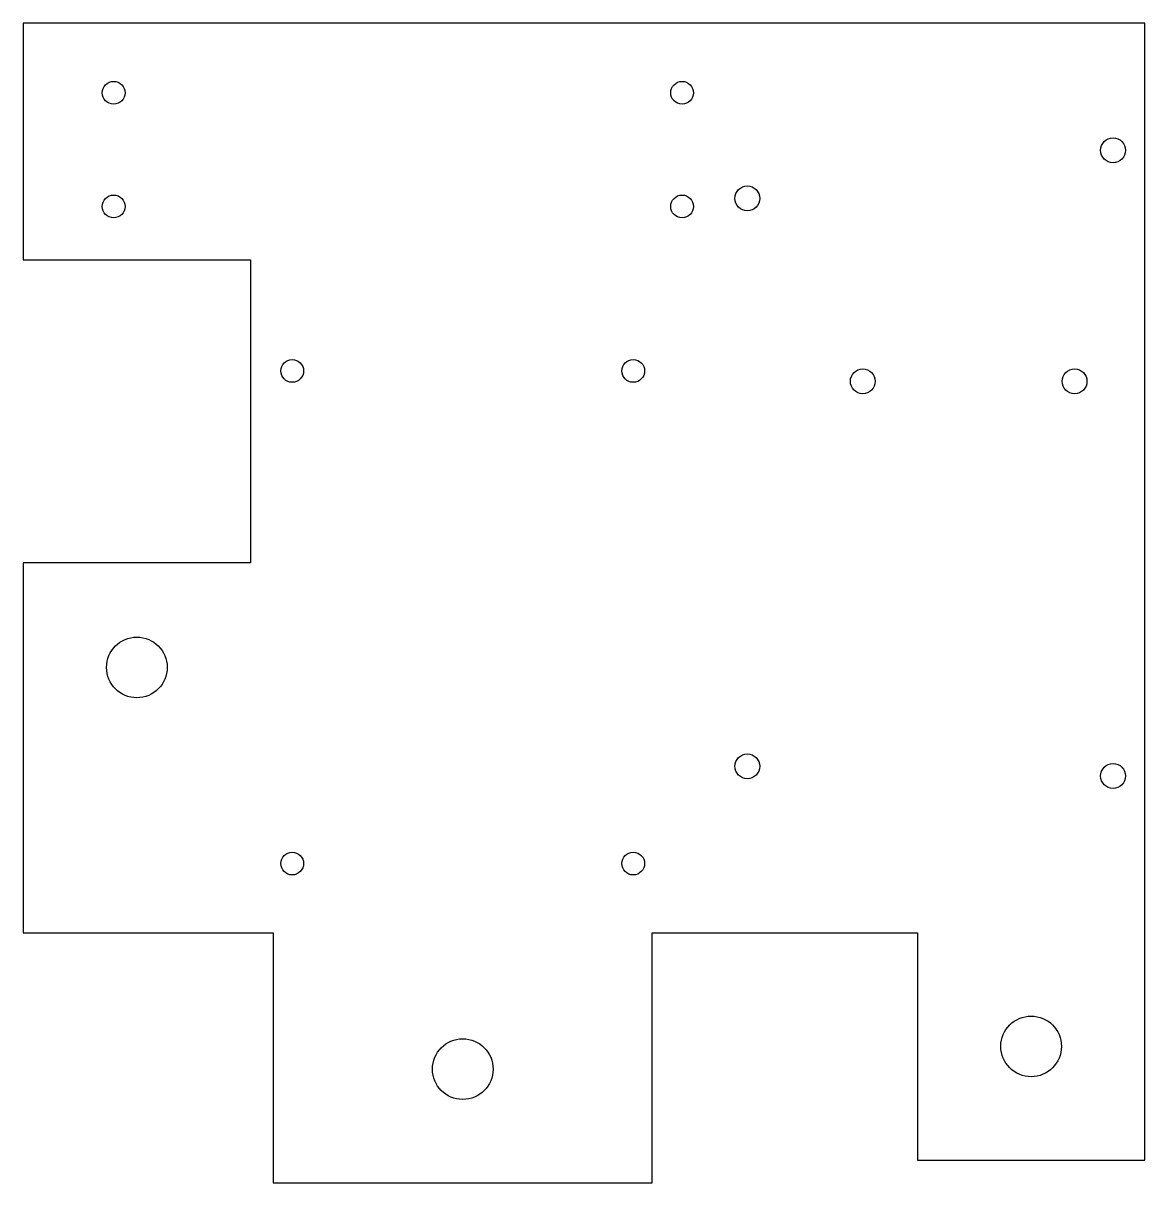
# Model space of a CAD drawing. Header units: millimetres. Extents: x -58 to 90, y -68 to 85.
import ezdxf

# ---------------------------------------------------------------- set-up
doc = ezdxf.new("R2010")
doc.units = ezdxf.units.MM

msp = doc.modelspace()

# ---------------------------------------------------------------- linework, layer by layer
msp.add_lwpolyline([(-58, 53.79), (-28, 53.79), (-28, 13.79), (-58, 13.79), (-58, -35), (-25, -35), (-25, -68), (25, -68), (25, -35), (60, -35), (60, -65), (90, -65), (90, 85), (-58, 85)], close=True)
for centre, radius in [((-46.06, 75.82), 1.5), ((28.94, 75.82), 1.5), ((85.81, 68.23), 1.64), ((37.55, 61.88), 1.64), ((-46.06, 60.82), 1.5), ((28.94, 60.82), 1.5), ((-22.5, 39.12), 1.5), ((22.5, 39.12), 1.5), ((52.79, 37.75), 1.64), ((80.73, 37.75), 1.64), ((-43, 0), 4), ((37.55, -13.05), 1.64), ((85.81, -14.32), 1.64), ((-22.5, -25.88), 1.5), ((22.5, -25.88), 1.5), ((75, -50), 4), ((0, -53), 4)]:
    msp.add_circle(centre, radius)

doc.saveas('drawing.dxf')
